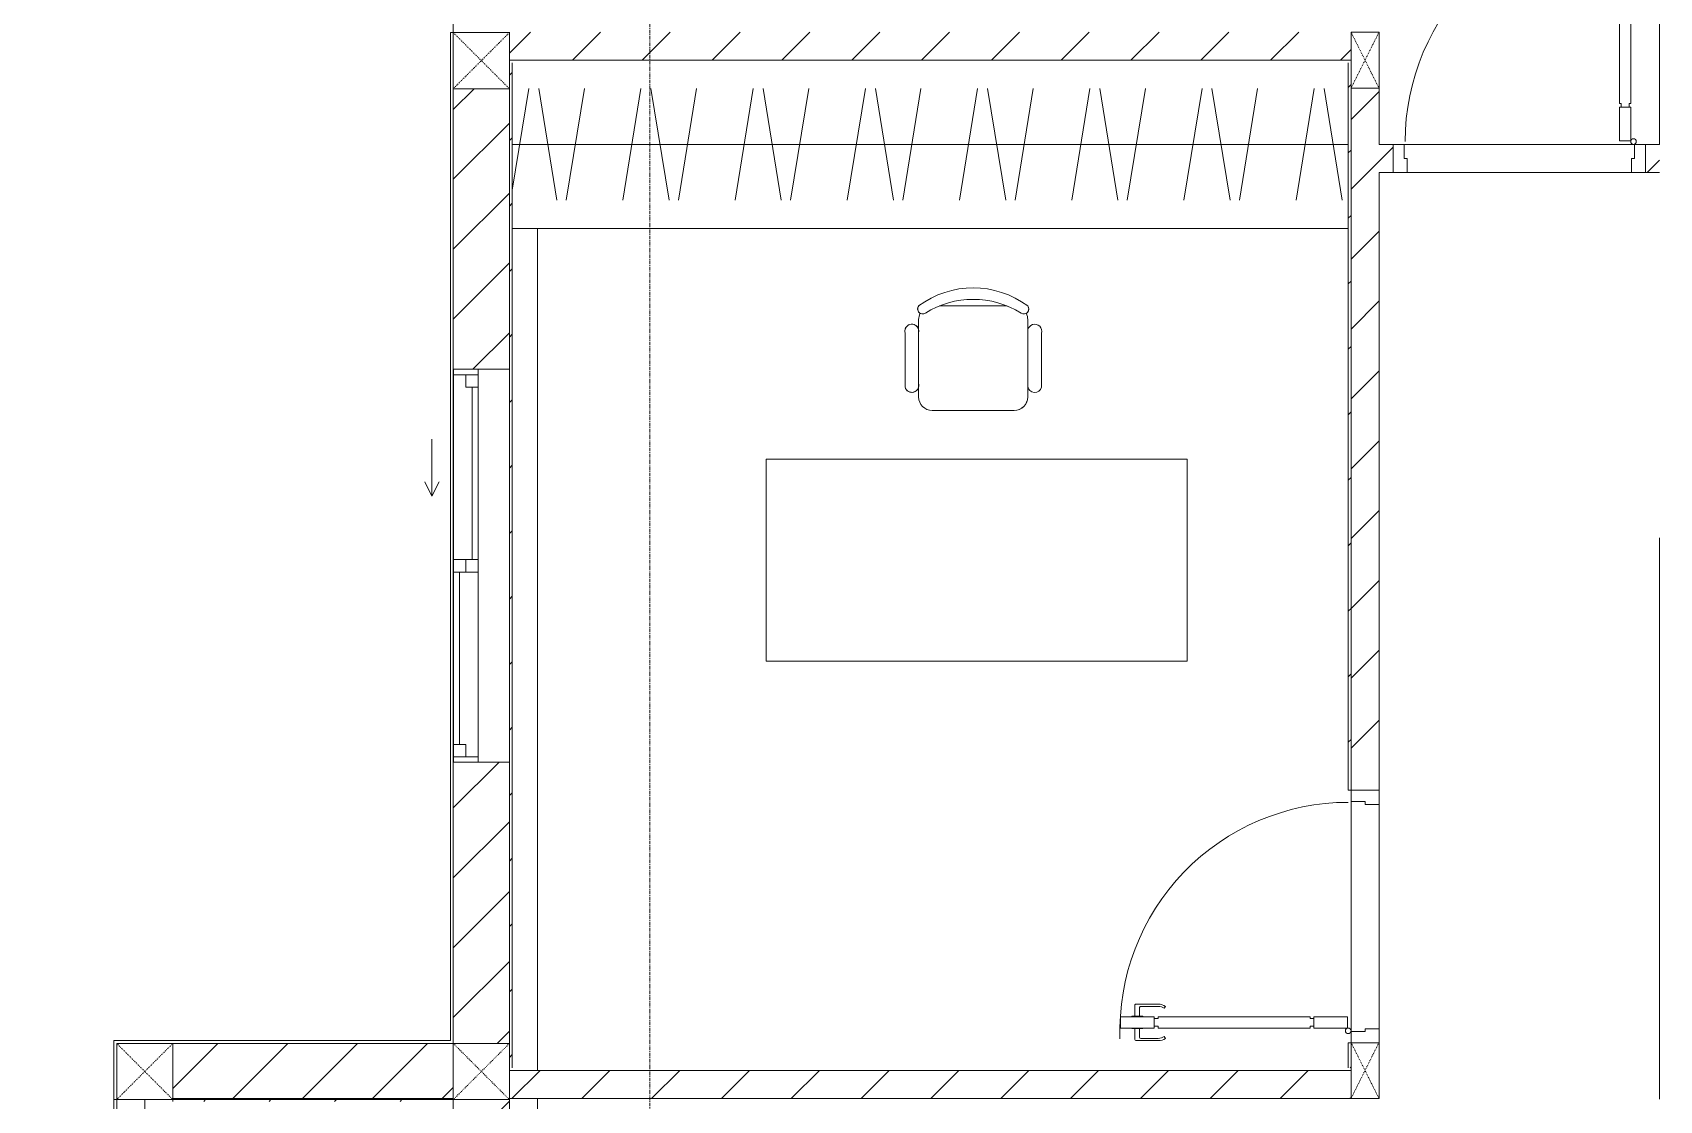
# Model space of a CAD drawing. Header units: millimetres. Extents: x 5357 to 201988, y -16345 to 109895.
# Drawn here: x 105953 to 111752, y 56630 to 60435 of the extents above; entities that cross this region are included whole.
import ezdxf

# ---------------------------------------------------------------- set-up
doc = ezdxf.new("R2010")
doc.units = ezdxf.units.MM
doc.linetypes.add('Dash', pattern=[6, 3, -3])
doc.linetypes.add('Grid Line', pattern=[22.225, 12.7, -3.175, 3.175, -3.175])
for name, color, linetype, lineweight in [('0-1', 7, 'Continuous', 5), ('A-CLNG', 13, 'Continuous', 9), ('A-DETL-GENF', 92, 'Continuous', 9), ('A-DETL-GENF-1', 53, 'Continuous', 9), ('A-DETL-GENF-5', 254, 'Continuous', 9), ('A-DETL-THIN', 151, 'Continuous', 9), ('A-DOOR-1', 53, 'Continuous', 9), ('A-FLOR-1', 10, 'Continuous', 9), ('A-FLOR-2', 53, 'Continuous', 9), ('A-GLAZ', 151, 'Continuous', 9), ('A-WALL', 113, 'Continuous', 9), ('A-WALL-1', 9, 'Continuous', 18), ('A-WALL-2', 53, 'Continuous', 9), ('A-WALL-4', 113, 'Continuous', 18), ('A-WALL-PATT-1', 10, 'Continuous', 9), ('A-WALL-PATT-2', 53, 'Continuous', 9), ('A-WALL-PATT-3', 111, 'Continuous', 9), ('I-FURN', 30, 'Continuous', 9), ('I-FURN-1', 53, 'Continuous', 9), ('I-WALL-1', 9, 'Continuous', 18), ('S-COLS', 52, 'Continuous', 9), ('S-COLS-2', 9, 'Continuous', 18), ('S-COLS-4', 53, 'Continuous', 9), ('S-COLS-5', 52, 'Continuous', 18), ('S-COLS-6', 52, 'Dash', 9), ('S-COLS-HDLN', 52, 'Dash', 9), ('S-COLS-HDLN-1', 53, 'Dash', 9), ('S-GRID-1', 1, 'Grid Line', 9)]:
    doc.layers.add(name, color=color, linetype=linetype, lineweight=lineweight)
pattern_1 = [(45, (0, 0), (-124.4508, 124.4508), [])]
pattern_2 = [(45, (0, 0), (-116.67262, 116.67262), [])]

# ---------------------------------------------------------------- blocks, each defined once
blk = doc.blocks.new('NCV_TKTC_KET CAU_rvt-1-TKCS_MB SÂN ĐƯỜNG NỘI BỘ')
at = {"layer": 'A-FLOR-1'}
for p, q in [((111752.1, 60037.1), (111752.1, 61626.9)), ((110752.6, 60434.3), (110752.6, 60236.9)), ((110752.6, 60236.9), (110752.6, 60434.3)), ((110752.6, 60434.3), (110752.6, 60236.9)), ((110752.6, 60236.9), (110752.6, 60036.9)), ((110752.6, 60036.9), (110752.6, 60236.9)), ((110752.6, 60236.9), (110752.6, 60036.9)), ((110752.6, 60036.9), (110802.6, 60036.9)), ((110802.6, 60036.9), (110752.6, 60036.9)), ((110752.6, 60036.9), (110802.6, 60036.9)), ((110802.6, 60036.9), (110842.6, 60036.9)), ((110842.6, 60036.9), (110802.6, 60036.9)), ((110802.6, 60036.9), (110842.6, 60036.9)), ((110842.6, 60036.9), (111662.6, 60036.9)), ((111662.6, 60036.9), (110842.6, 60036.9)), ((110842.6, 60036.9), (111662.6, 60036.9)), ((111662.6, 60036.9), (111702.6, 60036.9)), ((111702.6, 60036.9), (111662.6, 60036.9)), ((111662.6, 60036.9), (111702.6, 60036.9)), ((111702.6, 60036.9), (111752.1, 60036.9)), ((111752.1, 60036.9), (111702.6, 60036.9)), ((111702.6, 60036.9), (111752.1, 60036.9)), ((111752.1, 58634.9), (111752.1, 56637.9)), ((111752.1, 56637.9), (111752.1, 58634.9)), ((111752.1, 56636.9), (111752.1, 56634.3)), ((111752.1, 56634.3), (111752.1, 56636.9))]:
    blk.add_line(p, q, dxfattribs=at)
at = {"layer": 'A-FLOR-2'}
blk.add_line((111752.1, 61626.9), (111752.1, 60036.9), dxfattribs=at)
blk = doc.blocks.new('DOOR_CW_01 CANH MO-PANEL KINH - DIW_01-900x2200-CỬA GỖ VÂN LAMINATE-553393-TKCS_MB SÂN ĐƯỜNG NỘI BỘ')
at = {"layer": 'A-DETL-GENF-1'}
for p, q in [((-397, 872), (-357, 872)), ((-397, 752), (-397, 872)), ((-357, 872), (-357, 752)), ((-442, 737), (-442, 816.5)), ((-399, 820.5), (-438, 820.5)), ((-399, 831.8), (-397, 831.8)), ((-399, 792.2), (-399, 831.8)), ((-397, 792.2), (-397, 831.8)), ((-357, 792.2), (-357, 831.8)), ((-355, 831.8), (-357, 831.8)), ((-355, 792.2), (-355, 831.8)), ((-355, 820.5), (-316, 820.5)), ((-312, 737), (-312, 816.5)), ((-434, 799.5), (-434, 737)), ((-399, 803.5), (-430, 803.5)), ((-397, 792.2), (-399, 792.2)), ((-357, 792.2), (-355, 792.2)), ((-355, 803.5), (-324, 803.5)), ((-320, 799.5), (-320, 737)), ((-433.9, 711.2), (-427.3, 715.8)), ((-357, 752), (-397, 752)), ((-397, 738), (-391, 738)), ((-397, 738), (-397, 196)), ((-363, 752), (-391, 752)), ((-391, 752), (-391, 738)), ((-363, 738), (-363, 752)), ((-357, 738), (-363, 738)), ((-357, 196), (-357, 738)), ((-320.1, 711.2), (-326.7, 715.8)), ((-397, 196), (-391, 196)), ((-357, 182), (-397, 182)), ((-397, 182), (-397, 62)), ((-391, 196), (-391, 182)), ((-391, 182), (-363, 182)), ((-357, 196), (-363, 196)), ((-363, 182), (-363, 196)), ((-357, 62), (-357, 182)), ((-397, 62), (-357, 62))]:
    blk.add_line(p, q, dxfattribs=at)
blk.add_circle((-407, 60), 10, dxfattribs=at)
for centre, radius, start, end in [((-407, 60), 814, 360, 92), ((-438, 816.5), 4, 90, 180), ((-316, 816.5), 4, 0, 90), ((-430, 799.5), 4, 90, 180), ((-324, 799.5), 4, 360, 90), ((-397, 737), 45, 180, 215), ((-397, 737), 37, 180, 215), ((-357, 737), 37, 325, 0), ((-357, 737), 45, 325, 0)]:
    blk.add_arc(centre, radius, start, end, dxfattribs=at)
at = {"layer": 'A-DOOR-1'}
for p, q in [((-410, 50), (-450, 50)), ((-450, 50), (-450, -50)), ((-410, 0), (-410, 50)), ((-400, 0), (-410, 0)), ((-407, 50), (-382, 50)), ((-400, -50), (-400, 0)), ((410, 0), (400, 0)), ((400, 0), (400, -50)), ((450, 50), (410, 50)), ((410, 50), (410, 0)), ((450, -50), (450, 50)), ((-450, -50), (-400, -50)), ((400, -50), (450, -50))]:
    blk.add_line(p, q, dxfattribs=at)
blk = doc.blocks.new('TU DO LV A - TU DO LV A-348230-TKCS_MB SÂN ĐƯỜNG NỘI BỘ')
at = {"layer": 'I-FURN'}
for p, q in [((0, 600), (0, 590)), ((10, 136.3), (68.9, 499)), ((169, 101), (104.4, 499)), ((202.5, 101), (267.1, 499)), ((404.3, 101), (468.9, 499)), ((569, 101), (504.4, 499)), ((602.5, 101), (667.1, 499)), ((804.3, 101), (868.9, 499)), ((969, 101), (904.4, 499)), ((1002.5, 101), (1067.1, 499)), ((1204.3, 101), (1268.9, 499)), ((1369, 101), (1304.4, 499)), ((1402.5, 101), (1467.1, 499)), ((1604.3, 101), (1668.9, 499)), ((1769, 101), (1704.4, 499)), ((1802.5, 101), (1867.1, 499)), ((2004.3, 101), (2068.9, 499)), ((2169, 101), (2104.4, 499)), ((2202.5, 101), (2267.1, 499)), ((2404.3, 101), (2468.9, 499)), ((2569, 101), (2504.4, 499)), ((2602.5, 101), (2667.1, 499)), ((2804.3, 101), (2868.9, 499)), ((2969, 101), (2904.4, 499)), ((10, 300), (2990, 300)), ((10, 0), (2990, 0))]:
    blk.add_line(p, q, dxfattribs=at)
at = {"layer": 'I-FURN-1'}
for p, q in [((0, 600), (0, 590)), ((10, 0), (2990, 0))]:
    blk.add_line(p, q, dxfattribs=at)
blk = doc.blocks.new('BAN LV A - BAN LV A_dwg_ban hoc2-348006-TKCS_MB SÂN ĐƯỜNG NỘI BỘ')
at = {"layer": 'I-FURN'}
for p, q in [((145.8, 437.4), (-145.8, 437.4)), ((-243, 354.4), (-243, 162)), ((-194.4, 388.8), (-194.4, 113.4)), ((194.4, 113.4), (194.4, 388.8)), ((194.4, 351.4), (194.4, 150.8)), ((243.7, 162), (243.7, 354.4)), ((-120.5, 64.8), (120.5, 64.8))]:
    blk.add_line(p, q, dxfattribs=at)
at = {"layer": 'I-FURN', "flags": 128}
blk.add_lwpolyline([(-737.8, 610.5), (-737.8, 1330.5), (-154.9, 1330.5), (762.2, 1330.5), (762.2, 610.5)], close=True, dxfattribs=at)
at = {"layer": 'I-FURN'}
for centre, radius, start, end in [((-145.8, 388.8), 48.6, 90, 180), ((145.8, 388.8), 48.6, 360, 90), ((-218.7, 347.3), 25.3, 343.7398, 163.7398), ((219.4, 347.3), 25.3, 16.2602, 170.70537), ((-218.7, 154.9), 25.3, 163.7398, 16.2602), ((219.4, 154.9), 25.3, 189.29463, 16.2602), ((-180.2, 75.4), 17.8, 57.97259, 216.69006), ((-145.8, 113.4), 48.6, 180, 207.58444), ((0, 324), 324, 233.1301, 306.8699), ((0, 359.3), 318.2, 237.57575, 302.42425), ((180.2, 75.4), 17.8, 323.30994, 122.02741), ((145.8, 113.4), 48.6, 332.41556, 0)]:
    blk.add_arc(centre, radius, start, end, dxfattribs=at)
blk = doc.blocks.new('BAN LV A - BAN LV A_dwg-348005-TKCS_MB SÂN ĐƯỜNG NỘI BỘ')
at = {"extrusion": (0, 0, -1), "zscale": -1, "rotation": 180}
blk.add_blockref('BAN LV A - BAN LV A_dwg_ban hoc2-348006-TKCS_MB SÂN ĐƯỜNG NỘI BỘ', (-729, 1383.7), dxfattribs=at)
blk = doc.blocks.new('BAN LV A - BAN LV A-348231-TKCS_MB SÂN ĐƯỜNG NỘI BỘ')
at = {"layer": 'I-FURN-1'}
for p, q in [((486, 1221.7), (486, 1029.3)), ((534.6, 1270.3), (534.6, 1235.9)), ((923.4, 1232.9), (923.4, 1270.3)), ((972.7, 1029.3), (972.7, 1221.7)), ((534.6, 1029.3), (534.6, 994.9)), ((923.4, 994.9), (923.4, 1032.3)), ((583.2, 946.3), (874.8, 946.3)), ((1491.2, 773.2), (-8.8, 773.2)), ((-8.8, 773.2), (-8.8, 53.2)), ((1491.2, 53.2), (1491.2, 773.2)), ((-8.8, 53.2), (1491.2, 53.2))]:
    blk.add_line(p, q, dxfattribs=at)
for centre, radius, start, end in [((729, 1059.7), 324, 53.1301, 126.8699), ((548.9, 1308.3), 17.8, 143.30994, 240.59603), ((583.2, 1270.3), 48.6, 152.41556, 180), ((909.2, 1308.3), 17.8, 299.40397, 36.69006), ((874.8, 1270.3), 48.6, 360, 27.58444), ((510.3, 1228.8), 25.3, 16.2602, 196.2602), ((948.4, 1228.8), 25.3, 343.7398, 170.70537), ((510.3, 1036.4), 25.3, 196.2602, 343.7398), ((583.2, 994.9), 48.6, 180, 270), ((874.8, 994.9), 48.6, 270, 360), ((948.4, 1036.4), 25.3, 189.29463, 343.7398)]:
    blk.add_arc(centre, radius, start, end, dxfattribs=at)
blk.add_blockref('BAN LV A - BAN LV A_dwg-348005-TKCS_MB SÂN ĐƯỜNG NỘI BỘ', (0, 0))
blk = doc.blocks.new('G1_SOF - BO TRU - 100x200-745959-TKCS_MB SÂN ĐƯỜNG NỘI BỘ')
at = {"layer": 'S-COLS-2'}
for p, q in [((-50, 98.4), (-50, -100)), ((50, -100), (50, 98.4)), ((-50, -100), (50, -100))]:
    blk.add_line(p, q, dxfattribs=at)
at = {"layer": 'S-COLS-HDLN-1'}
for p, q in [((50, 100), (-50, -100)), ((-50, 100), (50, -100))]:
    blk.add_line(p, q, dxfattribs=at)
blk = doc.blocks.new('G1_SOF - BO TRU - 100x200-V106-TKCS_MB SÂN ĐƯỜNG NỘI BỘ')
at = {"layer": 'S-COLS-2'}
for p, q in [((50, 100), (-50, 100)), ((-50, 100), (-50, -100)), ((50, -100), (50, 100)), ((-50, -100), (50, -100))]:
    blk.add_line(p, q, dxfattribs=at)
at = {"layer": 'S-COLS-HDLN-1'}
for p, q in [((50, 100), (-50, -100)), ((-50, 100), (50, -100))]:
    blk.add_line(p, q, dxfattribs=at)
blk = doc.blocks.new('DOOR_CW_01 CANH MO-PANEL KINH - DIG_01-900x2200-CỬA NHÔM KÍNH-400860-TKCS_MB SÂN ĐƯỜNG NỘI BỘ')
at = {"layer": 'A-DETL-GENF-1'}
for p, q in [((-397, -182), (-397, -62)), ((-397, -62), (-357, -62)), ((-357, -62), (-357, -182)), ((-357, -182), (-397, -182)), ((-397, -196), (-391, -196)), ((-397, -738), (-397, -196)), ((-391, -196), (-391, -182)), ((-391, -182), (-363, -182)), ((-363, -182), (-363, -196)), ((-357, -196), (-363, -196)), ((-357, -196), (-357, -738)), ((-442, -737), (-442, -816.5)), ((-434, -799.5), (-434, -737)), ((-433.9, -711.2), (-427.3, -715.8)), ((-397, -738), (-391, -738)), ((-357, -752), (-397, -752)), ((-397, -752), (-397, -872)), ((-391, -752), (-391, -738)), ((-363, -752), (-391, -752)), ((-357, -738), (-363, -738)), ((-363, -738), (-363, -752)), ((-357, -872), (-357, -752)), ((-320.1, -711.2), (-326.7, -715.8)), ((-320, -799.5), (-320, -737)), ((-312, -737), (-312, -816.5)), ((-399, -803.5), (-430, -803.5)), ((-399, -792.2), (-399, -831.8)), ((-397, -792.2), (-399, -792.2)), ((-397, -792.2), (-397, -831.8)), ((-357, -792.2), (-357, -831.8)), ((-357, -792.2), (-355, -792.2)), ((-355, -792.2), (-355, -831.8)), ((-355, -803.5), (-324, -803.5)), ((-399, -820.5), (-438, -820.5)), ((-399, -831.8), (-397, -831.8)), ((-355, -831.8), (-357, -831.8)), ((-355, -820.5), (-316, -820.5)), ((-397, -872), (-357, -872))]:
    blk.add_line(p, q, dxfattribs=at)
blk.add_circle((-407, -60), 10, dxfattribs=at)
for centre, radius, start, end in [((-407, -60), 814, 268, 0), ((-397, -737), 45, 145, 180), ((-397, -737), 37, 145, 180), ((-357, -737), 37, 0, 35), ((-357, -737), 45, 360, 35), ((-430, -799.5), 4, 180, 270), ((-324, -799.5), 4, 270, 0), ((-438, -816.5), 4, 180, 270), ((-316, -816.5), 4, 270, 0)]:
    blk.add_arc(centre, radius, start, end, dxfattribs=at)
at = {"layer": 'A-DOOR-1'}
for p, q in [((-450, -50), (-450, 50)), ((-450, 50), (-400, 50)), ((-400, 50), (-400, 0)), ((400, 0), (400, 50)), ((400, 50), (450, 50)), ((450, 50), (450, -50)), ((-410, -50), (-450, -50)), ((-410, 0), (-410, -50)), ((-400, 0), (-410, 0)), ((-407, -50), (-382, -50)), ((410, 0), (400, 0)), ((410, -50), (410, 0)), ((450, -50), (410, -50))]:
    blk.add_line(p, q, dxfattribs=at)
blk = doc.blocks.new('NCV_TKTC_TANG 1_rvt-1-TKCS_MB SÂN ĐƯỜNG NỘI BỘ')
at = {"layer": 'A-WALL-PATT-1'}
h = blk.add_hatch(dxfattribs=at)
h.set_pattern_fill('FP_1', color=256, style=0, pattern_type=2)
h.set_pattern_definition(pattern_1)
h.paths.add_polyline_path([(110487.8, 60336.9), (110652.6, 60336.9), (110652.6, 60436.9), (107652.6, 60436.9), (107652.6, 60336.9), (109454.5, 60336.9)])
h = blk.add_hatch(dxfattribs=at)
h.set_pattern_fill('FP_1', color=256, style=0, pattern_type=2)
h.set_pattern_definition(pattern_1)
h.paths.add_polyline_path([(110665, 57735.3), (110752.6, 57735.3), (110752.6, 60236.9), (110652.6, 60236.9), (110652.6, 57735.3)])
h = blk.add_hatch(dxfattribs=at)
h.set_pattern_fill('FP_1', color=256, style=0, pattern_type=2)
h.set_pattern_definition(pattern_1)
h.paths.add_polyline_path([(111752.1, 59936.9), (111752.6, 59936.9), (111752.1, 60036.9), (111702.6, 60036.9), (111702.6, 59936.9), (111742.6, 59936.9)])
h.paths.add_polyline_path([(110753, 59936.9), (110802.6, 59936.9), (110802.6, 60036.9), (110752.6, 60036.9), (110752.6, 59936.9)])
h = blk.add_hatch(dxfattribs=at)
h.set_pattern_fill('FP_1', color=256, style=0, pattern_type=2)
h.set_pattern_definition(pattern_1)
h.paths.add_polyline_path([(110323.9, 56636.9), (110652.6, 56637.9), (110652.6, 56736.9), (107652.6, 56736.9), (107652.6, 56636.9), (109615.7, 56636.9)])
at = {"layer": 'A-WALL-PATT-2'}
h = blk.add_hatch(dxfattribs=at)
h.set_pattern_fill('FP_2', color=256, style=0, pattern_type=2)
h.set_pattern_definition(pattern_2)
h.paths.add_polyline_path([(107652.6, 56736.9), (107662.6, 56736.9), (107662.6, 60326.9), (107652.6, 60326.9), (107652.6, 56833.3)])
h = blk.add_hatch(dxfattribs=at)
h.set_pattern_fill('FP_2', color=256, style=0, pattern_type=2)
h.set_pattern_definition(pattern_2)
h.paths.add_polyline_path([(110652.6, 56746.9), (110652.6, 56835.3), (110642.6, 56835.3), (110642.6, 56746.9)])
h.paths.add_polyline_path([(110642.6, 57735.3), (110652.6, 57735.3), (110652.6, 60326.9), (110642.6, 60325.9), (110642.6, 58610.4)])
h = blk.add_hatch(dxfattribs=at)
h.set_pattern_fill('FP_2', color=256, style=0, pattern_type=2)
h.set_pattern_definition(pattern_2)
h.paths.add_polyline_path([(107442.6, 56626.9), (107452.6, 56626.9), (107452.5, 56633.3), (106452.6, 56633.3), (106452.6, 56626.9), (107413.1, 56626.9)])
at = {"layer": 'A-FLOR-1'}
for p, q in [((110752.6, 57735.3), (110752.6, 59936.9)), ((110752.6, 59936.9), (110802.6, 59936.9)), ((110802.6, 59936.9), (110852.6, 59936.9)), ((110852.6, 59936.9), (110802.6, 59936.9)), ((110852.6, 59936.9), (111652.6, 59936.9)), ((111652.6, 59936.9), (110852.6, 59936.9)), ((111652.6, 59936.9), (111702.6, 59936.9)), ((111702.6, 59936.9), (111652.6, 59936.9)), ((111702.6, 59936.9), (111752.6, 59936.9)), ((110752.6, 57685.3), (110752.6, 57735.3)), ((110752.6, 56885.3), (110752.6, 57685.3)), ((110752.6, 56836.9), (110752.6, 56885.3)), ((110752.6, 56637.9), (110752.6, 56835.3)), ((107652.6, 56632.9), (107652.6, 56636.9)), ((107652.6, 56636.9), (110652.6, 56636.9)), ((110652.6, 56636.9), (110752.6, 56636.9))]:
    blk.add_line(p, q, dxfattribs=at)
at = {"layer": 'A-FLOR-2'}
for p, q in [((111662.6, 60036.9), (110842.6, 60036.9)), ((111652.6, 59936.9), (110852.6, 59936.9)), ((110852.6, 59936.9), (111652.6, 59936.9)), ((110752.6, 57685.3), (110752.6, 56885.3)), ((107652.6, 56636.9), (107652.6, 56632.9))]:
    blk.add_line(p, q, dxfattribs=at)
at = {"layer": 'A-WALL-1'}
for p, q in [((107652.6, 60436.9), (107652.6, 60336.9)), ((107652.6, 60336.9), (110652.6, 60336.9)), ((110752.6, 60036.9), (110752.6, 60236.9)), ((110762.6, 60036.9), (110752.6, 60036.9)), ((110752.6, 59926.9), (110752.6, 59936.9)), ((111742.6, 59936.9), (111752.6, 59936.9)), ((110652.6, 56736.9), (107652.6, 56736.9)), ((107652.6, 56736.9), (107652.6, 56636.9)), ((107652.6, 56636.9), (110652.6, 56636.9))]:
    blk.add_line(p, q, dxfattribs=at)
at = {"layer": 'A-WALL-2'}
for p, q in [((110652.6, 60236.9), (110652.6, 57735.3)), ((110652.6, 57735.3), (110652.6, 60236.9)), ((110802.6, 60036.9), (110762.6, 60036.9)), ((111752.6, 60036.9), (111702.6, 60036.9)), ((110752.6, 59936.9), (110802.6, 59936.9)), ((110752.6, 57735.3), (110752.6, 59926.9)), ((111652.6, 59936.9), (110852.6, 59936.9)), ((111702.6, 59936.9), (111742.6, 59936.9)), ((110652.6, 56875.3), (110652.6, 57695.3)), ((110752.6, 57685.3), (110752.6, 56885.3))]:
    blk.add_line(p, q, dxfattribs=at)
at = {"layer": 'I-WALL-1'}
for p, q in [((107652.6, 60326.9), (107652.6, 59235.3)), ((107662.6, 56746.9), (107662.6, 60326.9)), ((110642.6, 60326.9), (110642.6, 57735.3)), ((107652.6, 57835.3), (107652.6, 56736.9)), ((110642.6, 57735.3), (110652.6, 57735.3)), ((110652.6, 56835.3), (110642.6, 56835.3)), ((110642.6, 56835.3), (110642.6, 56746.9)), ((107652.6, 56736.9), (107662.6, 56736.9)), ((107452.6, 56636.9), (106452.6, 56636.9)), ((106452.6, 56636.9), (106452.6, 56626.9)), ((107452.6, 56626.9), (107452.6, 56636.9))]:
    blk.add_line(p, q, dxfattribs=at)
at = {"layer": 'A-DOOR-1'}
for name, p, rotation in [('DOOR_CW_01 CANH MO-PANEL KINH - DIG_01-900x2200-CỬA NHÔM KÍNH-400860-TKCS_MB SÂN ĐƯỜNG NỘI BỘ', (111252.6, 59986.9), 180), ('DOOR_CW_01 CANH MO-PANEL KINH - DIW_01-900x2200-CỬA GỖ VÂN LAMINATE-553393-TKCS_MB SÂN ĐƯỜNG NỘI BỘ', (110702.6, 57285.3), 89.99999999999882)]:
    blk.add_blockref(name, p, dxfattribs=dict(at, rotation=rotation))
at = {"layer": 'I-FURN-1'}
for name, p in [('TU DO LV A - TU DO LV A-348230-TKCS_MB SÂN ĐƯỜNG NỘI BỘ', (107652.6, 59736.9)), ('BAN LV A - BAN LV A-348231-TKCS_MB SÂN ĐƯỜNG NỘI BỘ', (108576.8, 58142.1))]:
    blk.add_blockref(name, p, dxfattribs=at)
at = {"layer": 'S-COLS-4'}
for name, p in [('G1_SOF - BO TRU - 100x200-V106-TKCS_MB SÂN ĐƯỜNG NỘI BỘ', (110702.6, 60336.9)), ('G1_SOF - BO TRU - 100x200-745959-TKCS_MB SÂN ĐƯỜNG NỘI BỘ', (110702.6, 56736.9))]:
    blk.add_blockref(name, p, dxfattribs=at)
blk = doc.blocks.new('1_FAMILY RVT - W01-WxH 1400x1400xmm-389822-TKCS_MB SÂN ĐƯỜNG NỘI BỘ')
at = {"layer": 'A-GLAZ'}
for p, q in [((248.4, 172.39), (299.2, 197.79)), ((248.4, 172.39), (299.2, 146.99)), ((248.4, 172.39), (451.6, 172.39)), ((-700, 96.19), (-700, -103.81)), ((700, 96.19), (-700, 96.19)), ((-700, 96.19), (-636.5, 96.19)), ((-680.95, 96.19), (-680.95, 7.29)), ((-636.5, 96.19), (-22.225, 96.19)), ((-636.5, 96.19), (-636.5, 51.74)), ((-636.5, 73.965), (-22.225, 73.965)), ((-22.225, 7.29), (-22.225, 96.19)), ((-22.225, 96.19), (22.225, 96.19)), ((22.225, 96.19), (680.95, 96.19)), ((22.225, 96.19), (22.225, 7.29)), ((680.95, 96.19), (700, 96.19)), ((680.95, 96.19), (680.95, 7.29)), ((700, -103.81), (700, 96.19)), ((-700, 7.29), (-680.95, 7.29)), ((-636.5, 51.74), (-680.95, 51.74)), ((-680.95, 7.29), (-22.225, 7.29)), ((22.225, 51.74), (-22.225, 51.74)), ((-22.225, 7.29), (22.225, 7.29)), ((22.225, 29.515), (636.5, 29.515)), ((22.225, 7.29), (636.5, 7.29)), ((636.5, 51.74), (636.5, 7.29)), ((680.95, 51.74), (636.5, 51.74)), ((636.5, 7.29), (700, 7.29)), ((-700, -103.81), (700, -103.81))]:
    blk.add_line(p, q, dxfattribs=at)
blk = doc.blocks.new('G1_SOF - BO TRU - 200x200-V1001-TKCS_MB SÂN ĐƯỜNG NỘI BỘ')
at = {"layer": 'S-COLS-HDLN'}
for p, q in [((100, -100), (-100, 100)), ((-100, -100), (99.9, 99.9))]:
    blk.add_line(p, q, dxfattribs=at)
blk = doc.blocks.new('G1_SOF - BO TRU - 200x200-V1004-TKCS_MB SÂN ĐƯỜNG NỘI BỘ')
at = {"layer": 'S-COLS-HDLN'}
for p, q in [((99.9, -99.9), (-100, 100)), ((-100, -100), (99.9, 99.9))]:
    blk.add_line(p, q, dxfattribs=at)
blk = doc.blocks.new('G1_SOF - BO TRU - 200x200-V1013-TKCS_MB SÂN ĐƯỜNG NỘI BỘ')
at = {"layer": 'S-COLS-HDLN'}
for p, q in [((-100, -100), (100, 100)), ((99.9, -99.9), (-100, 100))]:
    blk.add_line(p, q, dxfattribs=at)

msp = doc.modelspace()

# ---------------------------------------------------------------- hatches: boundary and pattern name
at = {"layer": 'A-DETL-GENF'}
h = msp.add_hatch(dxfattribs=at)
h.set_pattern_fill('FP_9', color=256, style=0, pattern_type=2)
h.set_pattern_definition([(90, (0, 0), (-395.131, 395.131), [104.775, -685.488]), (45, (0, 0), (-395.1313, 395.1313), [104.775, -454.025]), (135, (0, 0), (-395.1313, -395.1313), [104.775, -454.025])])
h.paths.add_polyline_path([(35003.5, 8088.2), (35003.5, 8188.2), (34703.5, 8188.2), (34703.5, 8088.2)])
h.paths.add_polyline_path([(134601.5, 8088.2), (134601.5, 8188.2), (134501.6, 8188.2), (134501.6, 8088.2)])
h.paths.add_polyline_path([(117301.6, 8088.2), (117601.6, 8088.2), (117601.6, 8188.2), (117301.6, 8188.2)])
h.paths.add_polyline_path([(121901.6, 8088.2), (121901.6, 8188.2), (121601.6, 8188.2), (121601.6, 8088.2)])
h.paths.add_polyline_path([(130201.6, 8088.2), (130501.6, 8088.2), (130501.6, 8188.2), (130201.6, 8188.2)])
h.paths.add_polyline_path([(43603.5, 8088.2), (43603.5, 8188.2), (43303.5, 8188.2), (43303.5, 8088.2)])
h.paths.add_polyline_path([(126201.6, 8088.2), (126201.6, 8188.2), (125901.6, 8188.2), (125901.6, 8088.2)])
h.paths.add_polyline_path([(39303.5, 8088.2), (39303.5, 8188.2), (39003.5, 8188.2), (39003.5, 8088.2)])
h.paths.add_polyline_path([(26303.5, 8088.2), (26403.5, 8088.2), (26403.5, 8188.2), (26303.5, 8188.2)])
h.paths.add_polyline_path([(30703.5, 8088.2), (30703.5, 8188.2), (30403.5, 8188.2), (30403.5, 8088.2)])
h.paths.add_polyline_path([(134601.5, 11956.3), (134601.5, 12256.3), (134501.6, 12256.3), (134501.6, 11956.3), (134585.7, 11956.3)])
h.paths.add_polyline_path([(134501.6, 16056.3), (134601.5, 16056.3), (134601.5, 16356.3), (134501.6, 16356.3)])
h.paths.add_polyline_path([(134601.5, 20156.3), (134601.5, 20456.3), (134501.6, 20456.3), (134501.6, 20156.3)])
h.paths.add_polyline_path([(57852.6, 23336.9), (57852.6, 23337.4), (57655.4, 23336.9)])
h.paths.add_polyline_path([(111452.6, 23336.9), (111450.6, 23337.4), (111452.6, 23336.9)])
h.paths.add_polyline_path([(99788.7, 23336.9), (99777.6, 23337.4), (99777.6, 23336.9), (99780.4, 23336.9)])
h.paths.add_polyline_path([(103252.6, 23336.9), (103250.6, 23337.4), (103251, 23336.9)])
h.paths.add_polyline_path([(86477.6, 23336.9), (86477.6, 23337.4), (86456.3, 23336.9)])
h.paths.add_polyline_path([(49652.6, 23336.9), (49652.6, 23337.4), (49454.2, 23336.9)])
h.paths.add_polyline_path([(134501.6, 24256.3), (134601.5, 24256.3), (134601.5, 24556.3), (134501.6, 24556.3)])
h.paths.add_polyline_path([(26303.5, 24256.3), (26403.5, 24256.3), (26403.5, 24556.3), (26303.5, 24556.3)])
h.paths.add_polyline_path([(44827.6, 24536.9), (44827.6, 24537.4), (44804.2, 24536.9)])
h.paths.add_polyline_path([(77102.6, 24536.9), (77102.6, 24537.4), (77101.7, 24536.9)])
h.paths.add_polyline_path([(134601.5, 28356.3), (134601.5, 28656.3), (134501.6, 28656.3), (134501.6, 28356.3)])
h.paths.add_polyline_path([(134585.7, 32456.3), (134601.5, 32456.3), (134601.5, 32756.3), (134501.6, 32756.3), (134501.6, 32456.3)])
h.paths.add_polyline_path([(134501.6, 36556.3), (134601.5, 36556.3), (134601.5, 36856.3), (134501.6, 36856.3)])
h.paths.add_polyline_path([(134593.4, 40586.3), (134601.5, 40586.3), (134601.5, 40886.3), (134501.6, 40886.3), (134501.6, 40586.3), (134589.3, 40586.3)])
h.paths.add_polyline_path([(106252.6, 53311.9), (106252.6, 53311.9), (106252.6, 53312)])
h.paths.add_polyline_path([(53452.6, 60235.3), (53452.7, 60235.3), (53452.6, 60435.3)])
h.paths.add_polyline_path([(107452.5, 60235.3), (107452.6, 60235.3), (107452.4, 60235.3)])
h.paths.add_polyline_path([(106252.6, 64058.6), (106252.6, 64058.6), (106252.6, 64158.6)])
h.paths.add_polyline_path([(105952.5, 69761.9), (105952.6, 69761.9), (105952.4, 69761.9)])
h.paths.add_polyline_path([(38152.6, 78836.9), (38152.6, 78836.9), (38152.6, 79036.9)])
h.paths.add_polyline_path([(97752.6, 84118.2), (98052.6, 84118.2), (98052.6, 84218.2), (97752.6, 84218.2)])
h.paths.add_polyline_path([(63052.6, 84118.2), (63052.6, 84218.2), (62752.6, 84218.2), (62752.6, 84118.2)])
h.paths.add_polyline_path([(102252.6, 84118.2), (102252.6, 84218.2), (101952.6, 84218.2), (101952.6, 84118.2), (102191.9, 84118.2)])
h.paths.add_polyline_path([(58952.6, 84118.2), (58952.6, 84218.2), (58652.6, 84218.2), (58652.6, 84118.2)])
h.paths.add_polyline_path([(85352.6, 84118.2), (85452.6, 84118.2), (85452.6, 84218.2), (85252.6, 84218.2), (85253.7, 84118.2), (85344.1, 84118.2)])
h.paths.add_polyline_path([(110652.6, 84118.2), (110652.6, 84218.2), (110352.6, 84218.2), (110352.6, 84118.2)])
h.paths.add_polyline_path([(50252.6, 84118.2), (50552.6, 84118.2), (50552.6, 84218.2), (50252.6, 84218.2)])
h.paths.add_polyline_path([(106452.6, 84118.2), (106452.6, 84218.2), (106152.6, 84218.2), (106152.6, 84118.2)])
h.paths.add_polyline_path([(54452.6, 84118.2), (54752.6, 84118.2), (54752.6, 84218.2), (54452.6, 84218.2)])
h.paths.add_polyline_path([(89352.6, 84118.2), (89652.6, 84118.2), (89652.6, 84218.2), (89352.6, 84218.2)])
h.paths.add_polyline_path([(114852.6, 84118.2), (114852.6, 84218.2), (114552.6, 84218.2), (114552.6, 84118.2)])
h.paths.add_polyline_path([(46052.6, 84118.2), (46352.6, 84118.2), (46352.6, 84218.2), (46052.6, 84218.2)])
h.paths.add_polyline_path([(93552.6, 84118.2), (93852.6, 84118.2), (93852.6, 84218.2), (93552.6, 84218.2)])
h.paths.add_polyline_path([(41852.6, 84118.2), (42152.6, 84118.2), (42152.6, 84218.2), (41852.6, 84218.2)])
h.paths.add_polyline_path([(118752.6, 84118.2), (119052.6, 84118.2), (119052.6, 84218.2), (118752.6, 84218.2)])
h.paths.add_polyline_path([(37952.6, 84118.2), (37952.6, 84218.2), (37652.6, 84218.2), (37652.6, 84118.2), (37809, 84118.2)])
h.paths.add_polyline_path([(123252.6, 84118.2), (123252.6, 84218.2), (122952.6, 84218.2), (122952.6, 84118.2), (122990.9, 84118.2)])
at = {"layer": 'A-DETL-GENF-5'}
h = msp.add_hatch(color=256, dxfattribs=at)
h.paths.add_polyline_path([(35003.5, 8088.2), (35003.5, 8188.2), (34703.5, 8188.2), (34703.5, 8088.2)])
h.paths.add_polyline_path([(134601.5, 8088.2), (134601.5, 8188.2), (134501.6, 8188.2), (134501.6, 8088.2)])
h.paths.add_polyline_path([(117301.6, 8088.2), (117601.6, 8088.2), (117601.6, 8188.2), (117301.6, 8188.2)])
h.paths.add_polyline_path([(121901.6, 8088.2), (121901.6, 8188.2), (121601.6, 8188.2), (121601.6, 8088.2)])
h.paths.add_polyline_path([(130201.6, 8088.2), (130501.6, 8088.2), (130501.6, 8188.2), (130201.6, 8188.2)])
h.paths.add_polyline_path([(43603.5, 8088.2), (43603.5, 8188.2), (43303.5, 8188.2), (43303.5, 8088.2)])
h.paths.add_polyline_path([(126201.6, 8088.2), (126201.6, 8188.2), (125901.6, 8188.2), (125901.6, 8088.2)])
h.paths.add_polyline_path([(39303.5, 8088.2), (39303.5, 8188.2), (39003.5, 8188.2), (39003.5, 8088.2)])
h.paths.add_polyline_path([(26303.5, 8088.2), (26403.5, 8088.2), (26403.5, 8188.2), (26303.5, 8188.2)])
h.paths.add_polyline_path([(30703.5, 8088.2), (30703.5, 8188.2), (30403.5, 8188.2), (30403.5, 8088.2)])
h.paths.add_polyline_path([(134601.5, 11956.3), (134601.5, 12256.3), (134501.6, 12256.3), (134501.6, 11956.3), (134585.7, 11956.3)])
h.paths.add_polyline_path([(134501.6, 16056.3), (134601.5, 16056.3), (134601.5, 16356.3), (134501.6, 16356.3)])
h.paths.add_polyline_path([(134601.5, 20156.3), (134601.5, 20456.3), (134501.6, 20456.3), (134501.6, 20156.3)])
h.paths.add_polyline_path([(57852.6, 23336.9), (57852.6, 23337.4), (57655.4, 23336.9)])
h.paths.add_polyline_path([(111452.6, 23336.9), (111450.6, 23337.4), (111452.6, 23336.9)])
h.paths.add_polyline_path([(99788.7, 23336.9), (99777.6, 23337.4), (99777.6, 23336.9), (99780.4, 23336.9)])
h.paths.add_polyline_path([(103252.6, 23336.9), (103250.6, 23337.4), (103251, 23336.9)])
h.paths.add_polyline_path([(86477.6, 23336.9), (86477.6, 23337.4), (86456.3, 23336.9)])
h.paths.add_polyline_path([(49652.6, 23336.9), (49652.6, 23337.4), (49454.2, 23336.9)])
h.paths.add_polyline_path([(134501.6, 24256.3), (134601.5, 24256.3), (134601.5, 24556.3), (134501.6, 24556.3)])
h.paths.add_polyline_path([(26303.5, 24256.3), (26403.5, 24256.3), (26403.5, 24556.3), (26303.5, 24556.3)])
h.paths.add_polyline_path([(44827.6, 24536.9), (44827.6, 24537.4), (44804.2, 24536.9)])
h.paths.add_polyline_path([(77102.6, 24536.9), (77102.6, 24537.4), (77101.7, 24536.9)])
h.paths.add_polyline_path([(134601.5, 28356.3), (134601.5, 28656.3), (134501.6, 28656.3), (134501.6, 28356.3)])
h.paths.add_polyline_path([(134585.7, 32456.3), (134601.5, 32456.3), (134601.5, 32756.3), (134501.6, 32756.3), (134501.6, 32456.3)])
h.paths.add_polyline_path([(134501.6, 36556.3), (134601.5, 36556.3), (134601.5, 36856.3), (134501.6, 36856.3)])
h.paths.add_polyline_path([(134593.4, 40586.3), (134601.5, 40586.3), (134601.5, 40886.3), (134501.6, 40886.3), (134501.6, 40586.3), (134589.3, 40586.3)])
h.paths.add_polyline_path([(106252.6, 53311.9), (106252.6, 53311.9), (106252.6, 53312)])
h.paths.add_polyline_path([(53452.6, 60235.3), (53452.7, 60235.3), (53452.6, 60435.3)])
h.paths.add_polyline_path([(107452.5, 60235.3), (107452.6, 60235.3), (107452.4, 60235.3)])
h.paths.add_polyline_path([(106252.6, 64058.6), (106252.6, 64058.6), (106252.6, 64158.6)])
h.paths.add_polyline_path([(105952.5, 69761.9), (105952.6, 69761.9), (105952.4, 69761.9)])
h.paths.add_polyline_path([(38152.6, 78836.9), (38152.6, 78836.9), (38152.6, 79036.9)])
h.paths.add_polyline_path([(97752.6, 84118.2), (98052.6, 84118.2), (98052.6, 84218.2), (97752.6, 84218.2)])
h.paths.add_polyline_path([(63052.6, 84118.2), (63052.6, 84218.2), (62752.6, 84218.2), (62752.6, 84118.2)])
h.paths.add_polyline_path([(102252.6, 84118.2), (102252.6, 84218.2), (101952.6, 84218.2), (101952.6, 84118.2), (102191.9, 84118.2)])
h.paths.add_polyline_path([(58952.6, 84118.2), (58952.6, 84218.2), (58652.6, 84218.2), (58652.6, 84118.2)])
h.paths.add_polyline_path([(85352.6, 84118.2), (85452.6, 84118.2), (85452.6, 84218.2), (85252.6, 84218.2), (85253.7, 84118.2), (85344.1, 84118.2)])
h.paths.add_polyline_path([(110652.6, 84118.2), (110652.6, 84218.2), (110352.6, 84218.2), (110352.6, 84118.2)])
h.paths.add_polyline_path([(50252.6, 84118.2), (50552.6, 84118.2), (50552.6, 84218.2), (50252.6, 84218.2)])
h.paths.add_polyline_path([(106452.6, 84118.2), (106452.6, 84218.2), (106152.6, 84218.2), (106152.6, 84118.2)])
h.paths.add_polyline_path([(54452.6, 84118.2), (54752.6, 84118.2), (54752.6, 84218.2), (54452.6, 84218.2)])
h.paths.add_polyline_path([(89352.6, 84118.2), (89652.6, 84118.2), (89652.6, 84218.2), (89352.6, 84218.2)])
h.paths.add_polyline_path([(114852.6, 84118.2), (114852.6, 84218.2), (114552.6, 84218.2), (114552.6, 84118.2)])
h.paths.add_polyline_path([(46052.6, 84118.2), (46352.6, 84118.2), (46352.6, 84218.2), (46052.6, 84218.2)])
h.paths.add_polyline_path([(93552.6, 84118.2), (93852.6, 84118.2), (93852.6, 84218.2), (93552.6, 84218.2)])
h.paths.add_polyline_path([(41852.6, 84118.2), (42152.6, 84118.2), (42152.6, 84218.2), (41852.6, 84218.2)])
h.paths.add_polyline_path([(118752.6, 84118.2), (119052.6, 84118.2), (119052.6, 84218.2), (118752.6, 84218.2)])
h.paths.add_polyline_path([(37952.6, 84118.2), (37952.6, 84218.2), (37652.6, 84218.2), (37652.6, 84118.2), (37809, 84118.2)])
h.paths.add_polyline_path([(123252.6, 84118.2), (123252.6, 84218.2), (122952.6, 84218.2), (122952.6, 84118.2), (122990.9, 84118.2)])
at = {"layer": 'A-WALL-PATT-3'}
h = msp.add_hatch(dxfattribs=at)
h.set_pattern_fill('FP_1', color=256, style=0, pattern_type=2)
h.set_pattern_definition(pattern_1)
h.paths.add_polyline_path([(107452.6, 56833.3), (107652.6, 56833.3), (107652.6, 57835.3), (107452.6, 57835.3)])
h.paths.add_polyline_path([(107511.4, 59235.3), (107652.6, 59235.3), (107652.6, 60235.3), (107452.6, 60235.3), (107452.6, 59235.3)])
h = msp.add_hatch(dxfattribs=at)
h.set_pattern_fill('FP_1', color=256, style=0, pattern_type=2)
h.set_pattern_definition(pattern_1)
h.paths.add_polyline_path([(107404.3, 56633.3), (107452.5, 56634.7), (107452.5, 56833.3), (106452.6, 56833.3), (106452.6, 56633.3), (107384.4, 56633.3)])
h = msp.add_hatch(dxfattribs=at)
h.set_pattern_fill('FP_1', color=256, style=0, pattern_type=2)
h.set_pattern_definition(pattern_1)
h.paths.add_polyline_path([(107452.6, 53761.9), (107652.6, 53761.9), (107652.6, 53960.3), (107452.6, 53960.3)])
h.paths.add_polyline_path([(107552.6, 56460.3), (107652.6, 56460.3), (107652.5, 56632.9), (107452.6, 56632.9), (107452.6, 56460.3), (107552.5, 56460.3)])

# ---------------------------------------------------------------- linework, layer by layer
at = {"layer": 'A-CLNG'}
for p, q in [((107752.6, 59736.9), (107752.6, 56736.9)), ((107752.6, 56636.9), (107752.6, 55811.9))]:
    msp.add_line(p, q, dxfattribs=at)
at = {"layer": 'A-DETL-THIN'}
for p, q in [((107452.6, 56833.3), (107452.6, 61511.9)), ((107452.6, 61511.9), (107452.6, 56833.3)), ((106252.6, 53311.9), (106252.6, 56833.3)), ((106252.6, 56833.3), (107452.6, 56833.3)), ((107452.6, 56833.3), (106252.6, 56833.3)), ((106252.6, 56833.3), (106252.6, 53311.9))]:
    msp.add_line(p, q, dxfattribs=at)
at = {"layer": 'A-WALL'}
for p, q in [((107452.6, 59235.3), (107452.6, 60235.3)), ((107652.6, 60235.3), (107452.6, 60235.3)), ((107452.6, 57835.3), (107452.6, 56633.3)), ((106452.6, 56833.3), (106452.6, 56633.3)), ((107452.6, 56833.3), (107322.4, 56833.3)), ((107322.4, 56833.3), (107442.6, 56833.3)), ((107452.6, 56833.3), (107652.6, 56833.3)), ((106242.5, 53511.9), (106242.5, 56633.3)), ((106252.5, 56633.3), (106252.5, 53511.9)), ((106252.6, 53511.9), (106252.6, 56633.3)), ((106352.6, 56633.3), (106352.6, 53511.9)), ((107652.6, 56633.3), (107452.6, 56633.3))]:
    msp.add_line(p, q, dxfattribs=at)
at = {"layer": 'A-WALL-4'}
for p, q in [((107452.6, 60435.3), (107442.6, 60435.3)), ((107442.6, 60435.3), (107442.6, 56843.3)), ((107452.6, 60235.3), (107452.6, 60435.3)), ((107652.6, 59235.3), (107652.6, 60235.3)), ((107652.6, 56833.3), (107652.6, 57835.3)), ((106252.5, 56843.3), (106242.5, 56843.3)), ((106242.5, 56843.3), (106242.5, 56633.3)), ((107442.6, 56843.3), (106252.6, 56843.3)), ((106252.5, 56633.3), (106252.5, 56833.2)), ((106252.6, 56833.3), (107322.4, 56833.3)), ((107322.4, 56833.3), (106452.6, 56833.3)), ((106242.5, 56633.3), (106252.5, 56633.3)), ((106452.6, 56633.3), (107452.6, 56633.3)), ((107452.6, 56633.3), (107452.6, 56460.3)), ((107652.6, 56460.3), (107652.6, 56633.3))]:
    msp.add_line(p, q, dxfattribs=at)
at = {"layer": 'S-COLS'}
for p, q in [((107452.6, 60235.3), (107652.4, 60235.3)), ((106452.6, 56633.3), (106452.6, 56833.3)), ((107452.5, 56832.9), (107452.5, 56633.3)), ((107652.5, 56833.3), (107452.6, 56833.3)), ((107452.5, 56633.3), (107652.5, 56633.3))]:
    msp.add_line(p, q, dxfattribs=at)
at = {"layer": 'S-COLS-5'}
for p, q in [((107452.4, 60435.3), (107452.4, 60235.3)), ((107652.4, 60435.3), (107452.6, 60435.3)), ((107652.4, 60235.3), (107652.4, 60435.3)), ((106452.6, 56833.3), (106252.6, 56833.3)), ((106252.6, 56833.2), (106252.6, 56633.3)), ((107652.5, 56633.3), (107652.5, 56833.3)), ((106252.6, 56633.3), (106452.6, 56633.3))]:
    msp.add_line(p, q, dxfattribs=at)
at = {"layer": 'S-GRID-1'}
msp.add_line((108152.6, 20960.6), (108152.6, 80482.7), dxfattribs=at)

# ---------------------------------------------------------------- block references
at = {"layer": '0-1'}
for name in ['NCV_TKTC_KET CAU_rvt-1-TKCS_MB SÂN ĐƯỜNG NỘI BỘ', 'NCV_TKTC_TANG 1_rvt-1-TKCS_MB SÂN ĐƯỜNG NỘI BỘ']:
    msp.add_blockref(name, (0, 0), dxfattribs=at)
at = {"layer": 'A-GLAZ', "rotation": 90}
msp.add_blockref('1_FAMILY RVT - W01-WxH 1400x1400xmm-389822-TKCS_MB SÂN ĐƯỜNG NỘI BỘ', (107548.8, 58535.3), dxfattribs=at)
at = {"layer": 'S-COLS-6', "rotation": 180}
for name, p in [('G1_SOF - BO TRU - 200x200-V1004-TKCS_MB SÂN ĐƯỜNG NỘI BỘ', (107552.4, 60335.3)), ('G1_SOF - BO TRU - 200x200-V1001-TKCS_MB SÂN ĐƯỜNG NỘI BỘ', (106352.6, 56733.3)), ('G1_SOF - BO TRU - 200x200-V1013-TKCS_MB SÂN ĐƯỜNG NỘI BỘ', (107552.5, 56733.3))]:
    msp.add_blockref(name, p, dxfattribs=at)

doc.saveas('drawing.dxf')
